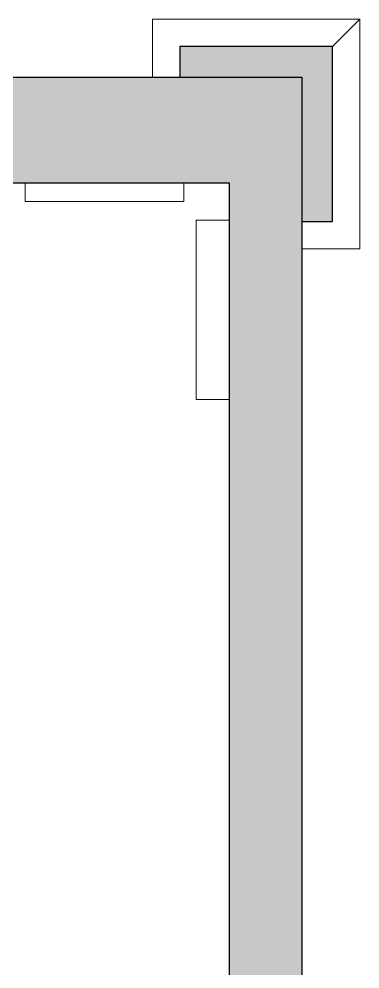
# Model space of a CAD drawing. Header units: inches. Extents: x -1176 to 1482, y -2527 to 978.
# Drawn here: x 416.6 to 494, y 635.9 to 851.7 of the extents above; entities that cross this region are included whole.
import ezdxf

# ---------------------------------------------------------------- set-up
doc = ezdxf.new("R2010")
doc.units = ezdxf.units.IN
doc.header["$MEASUREMENT"] = 0
doc.layers.add('A-WALL', color=113, linetype='Continuous', lineweight=18)
doc.layers.add('A-WALL-PATT', color=111, linetype='Continuous', lineweight=18)

msp = doc.modelspace()

# ---------------------------------------------------------------- hatches: boundary and pattern name
at = {"layer": 'A-WALL-PATT', "lineweight": 9}
for points in [[(453.09, 838.52), (487.78, 838.52), (487.78, 845.52), (453.09, 845.52)], [(480.78, 814.52), (480.78, 838.52), (1.72, 838.52), (1.72, 814.52), (469.68, 814.52)], [(487.78, 805.75), (487.78, 838.52), (480.78, 838.52), (480.78, 805.75)]]:
    msp.add_hatch(color=7, dxfattribs=at).paths.add_polyline_path(points, flags=0)
h = msp.add_hatch(color=7, dxfattribs=at)
h.paths.add_polyline_path([(480.78, -1.17), (480.78, 814.52), (464.28, 814.52), (464.28, -1.17)], flags=0)
h.paths.add_polyline_path([(476.63, 312.8), (475.53, 312.8), (475.53, 337.3), (477.53, 337.3), (477.53, 312.8), (476.64, 312.8)], flags=0)
h.paths.add_polyline_path([(477.53, 342.8), (475.53, 342.8), (475.53, 367.3), (477.53, 367.3)], flags=0)

# ---------------------------------------------------------------- linework, layer by layer
at = {"layer": 'A-WALL', "lineweight": 9}
for p, q in [((493.99, 851.73), (446.88, 851.73)), ((446.88, 851.73), (446.88, 838.52)), ((493.99, 851.73), (487.78, 845.52)), ((493.99, 799.54), (493.99, 851.73)), ((417.99, 814.52), (417.99, 810.25)), ((453.99, 814.52), (453.99, 810.25)), ((453.99, 810.25), (417.99, 810.25)), ((456.78, 765.3), (456.78, 806.07)), ((464.28, 806.07), (456.78, 806.07)), ((480.78, 799.54), (493.99, 799.54)), ((464.28, 765.3), (456.78, 765.3))]:
    msp.add_line(p, q, dxfattribs=at)
at = {"layer": 'A-WALL', "color": 8, "lineweight": 30}
for p, q in [((487.78, 845.52), (453.09, 845.52)), ((453.09, 845.52), (453.09, 838.52)), ((487.78, 805.75), (487.78, 845.52)), ((1.72, 838.52), (480.78, 838.52)), ((480.78, 838.52), (480.78, 625.28)), ((18.22, 814.52), (464.28, 814.52)), ((464.28, 814.52), (464.28, 22.83)), ((480.78, 805.75), (487.78, 805.75))]:
    msp.add_line(p, q, dxfattribs=at)

doc.saveas('drawing.dxf')
